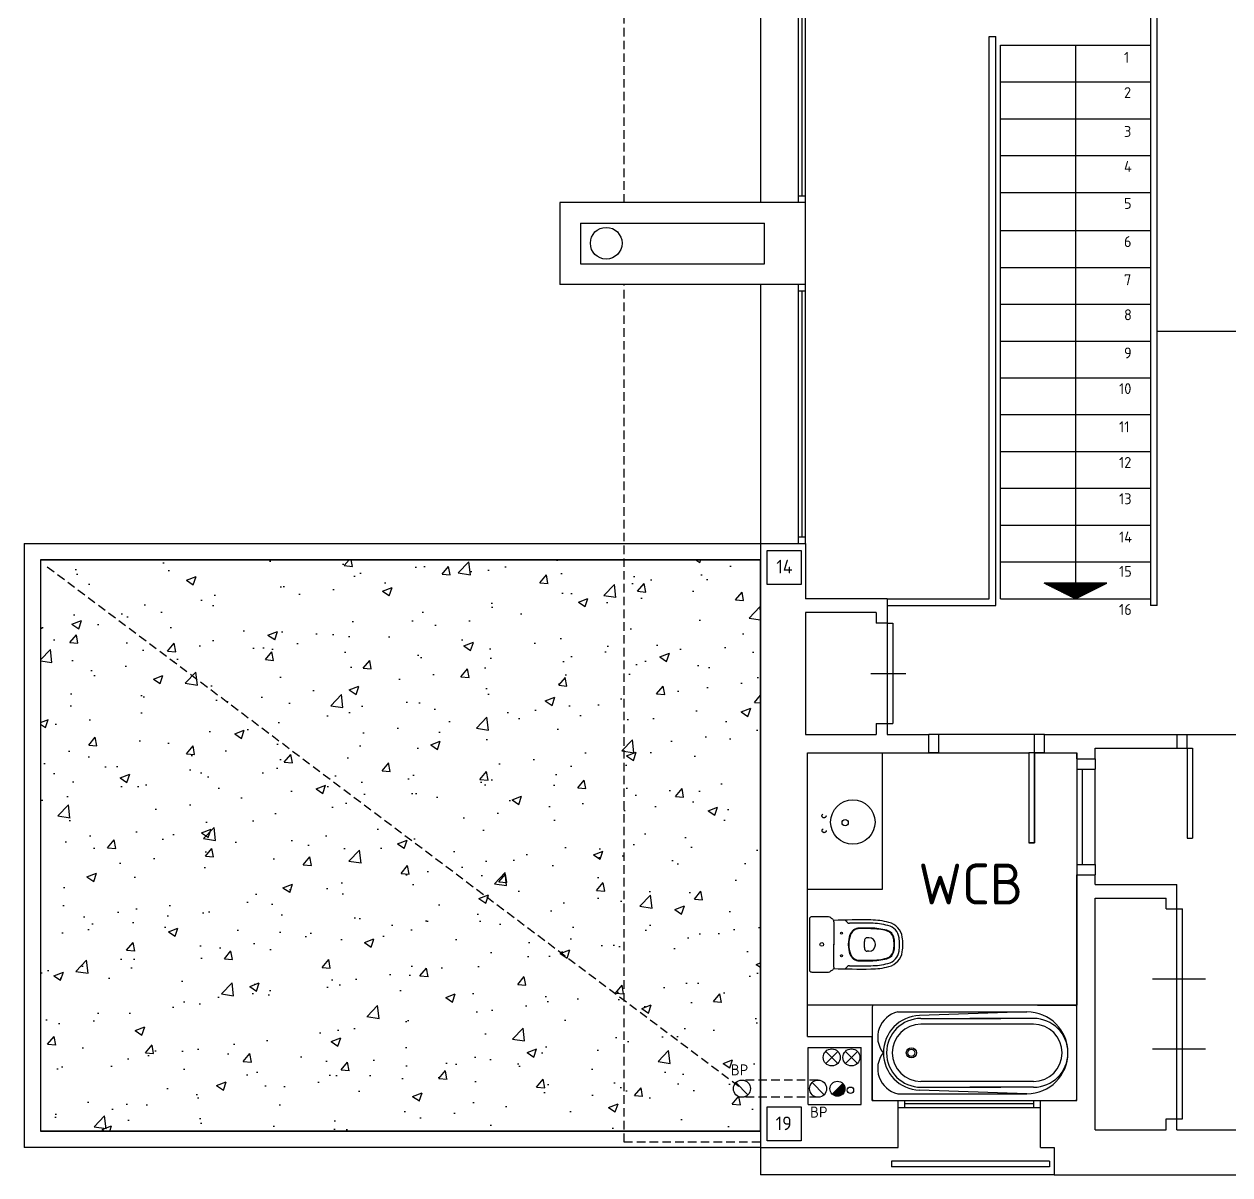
# Model space of a CAD drawing. Extents: x 37594 to 44658, y -15488 to -11373.
# Drawn here: x 38249 to 39133, y -15440 to -14596 of the extents above; entities that cross this region are included whole.
import ezdxf

# ---------------------------------------------------------------- set-up
doc = ezdxf.new("R2010")
doc.units = 0
doc.header["$LTSCALE"] = 25
doc.header["$MEASUREMENT"] = 0
doc.linetypes.add('RAYITAS', pattern=[0.375, 0.25, -0.125])
for name, color, linetype in [('CARASFIJAS', 3, 'CONTINUOUS'), ('CARPINTERIA', 5, 'CONTINUOUS'), ('CUBIERTA', 4, 'CONTINUOUS'), ('MUROS', 1, 'CONTINUOUS'), ('PAVIMENTOS', 4, 'CONTINUOUS'), ('PILARES', 2, 'CONTINUOUS'), ('PLANTA', 7, 'CONTINUOUS'), ('TEXTO', 10, 'CONTINUOUS'), ('TEXTOS', 10, 'CONTINUOUS'), ('TEXTOSPIL', 7, 'CONTINUOUS')]:
    doc.layers.add(name, color=color, linetype=linetype)
doc.styles.add('DIN', font='DIN')
doc.styles.add('FUTURA', font='din.shx', dxfattribs={"height": 30})

msp = doc.modelspace()

# ---------------------------------------------------------------- hatches: boundary and pattern name
at = {"layer": 'CUBIERTA'}
h = msp.add_hatch(dxfattribs=at)
h.set_pattern_fill('AR-CONC', color=256, scale=10, style=0)
h.set_pattern_definition([(50, (5614.305, 5199.48), (71.72602, -6.27521), [7.5, -82.5]), (355, (5614.305, 5199.48), (-13.87513, 75.21921), [6, -66]), (100.4514, (5620.28, 5198.96), (57.85094, 68.94395), [6.37402, -70.11421]), (46.1842, (5614.305, 5219.48), (106.7241, -16.5519), [11.25, -123.75]), (96.6356, (5623.2, 5218.1), (93.46627, 97.4118), [9.56103, -105.1713]), (351.1842, (5614.3, 5219.48), (93.4662, 97.41186), [9, -99]), (21, (5624.305, 5214.48), (59.690705, -40.26189), [7.5, -82.5]), (326, (5624.305, 5214.48), (24.33153, 72.515), [6, -66]), (71.4514, (5629.28, 5211.124), (84.02226, 32.25305), [6.37402, -70.11421]), (37.5, (5614.305, 5199.48), (1.215986, 33.289385), [0, -65.2, 0, -67, 0, -66.25]), (7.5, (5614.305, 5199.48), (26.306954, 39.44117), [0, -38.2, 0, -63.7, 0, -25.25]), (327.5, (5592.005, 5199.48), (53.382244, -2.255487), [0, -25, 0, -78, 0, -103.5]), (317.5, (5582.005, 5199.48), (58.318617, 10.0105), [0, -32.5, 0, -51.8, 0, -73.5])])
h.paths.add_polyline_path([(38789.19, -14989.21), (38261.19, -14989.21), (38261.19, -15408.2), (38789.19, -15408.2)])
at = {"layer": 'PLANTA'}
h = msp.add_hatch(dxfattribs=at)
h.set_pattern_fill('ANSI31', color=256, angle=1350, style=0)
h.set_pattern_definition([(315, (40651.10085, 3103.19075), (0.08838834765, 0.08838834765), [])])
h.paths.add_polyline_path([(39043.19, -15006.23), (38997.19, -15006.23), (39020.19, -15017.7)])

# ---------------------------------------------------------------- linework, layer by layer
at = {"layer": 'CARASFIJAS'}
for p, q in [((38794.19, -15007.21), (38794.19, -14982.21)), ((38794.19, -14982.21), (38819.19, -14982.21)), ((38794.19, -15415.2), (38794.19, -15390.2)), ((38819.19, -15415.2), (38794.19, -15415.2))]:
    msp.add_line(p, q, dxfattribs=at)
at = {"layer": 'CARPINTERIA'}
for p, q in [((38817.19, -14727.2), (38817.19, -14467.2)), ((38822.19, -14727.2), (38822.19, -14467.2)), ((38819.69, -14722.2), (38819.69, -14472.2)), ((38817.19, -14722.2), (38822.19, -14722.2)), ((38817.19, -14977.21), (38817.19, -14787.2)), ((38822.19, -14792.2), (38817.19, -14792.2)), ((38819.69, -14972.21), (38819.69, -14792.2)), ((38822.19, -14977.21), (38822.19, -14787.2)), ((38817.19, -14972.21), (38822.19, -14972.21)), ((38882.19, -15035.7), (38882.19, -15109.2)), ((38882.19, -15035.7), (38886.19, -15035.7)), ((38886.19, -15035.7), (38886.19, -15109.2)), ((38870.24, -15072.45), (38895.86, -15072.45)), ((38882.19, -15109.2), (38886.19, -15109.2)), ((38920.13, -15117.2), (38912.63, -15117.2)), ((38920.13, -15130.7), (38920.13, -15117.2)), ((38990.13, -15130.7), (38990.13, -15117.2)), ((38997.63, -15117.2), (38990.13, -15117.2)), ((39094.69, -15117.2), (39102.19, -15117.2)), ((39102.19, -15127.2), (39102.19, -15117.2)), ((39094.69, -15127.2), (39102.19, -15127.2)), ((39102.19, -15127.2), (39106.19, -15127.2)), ((39102.19, -15127.2), (39102.19, -15193.2)), ((39106.19, -15127.2), (39106.19, -15193.2)), ((38920.13, -15130.7), (38912.63, -15130.7)), ((38990.13, -15130.7), (38986.13, -15130.7)), ((38986.13, -15130.7), (38986.13, -15196.7)), ((38997.63, -15130.7), (38990.13, -15130.7)), ((38990.13, -15130.7), (38990.13, -15196.7)), ((39021.19, -15135.08), (39021.19, -15142.58)), ((39034.69, -15135.08), (39034.69, -15142.58)), ((39021.19, -15142.58), (39034.69, -15142.58)), ((39021.19, -15142.58), (39021.19, -15212.58)), ((39025.19, -15142.58), (39025.19, -15212.58)), ((38990.13, -15196.7), (38986.13, -15196.7)), ((39102.19, -15193.2), (39106.19, -15193.2)), ((39021.19, -15212.58), (39034.69, -15212.58)), ((39021.19, -15212.58), (39021.19, -15220.08)), ((39034.69, -15212.58), (39034.69, -15220.08)), ((39094.69, -15399.2), (39094.69, -15245.2)), ((39094.69, -15245.2), (39098.69, -15245.2)), ((39098.69, -15399.2), (39098.69, -15245.2)), ((39076.79, -15296.54), (39115.63, -15296.54)), ((39076.79, -15347.87), (39115.63, -15347.87)), ((38890.19, -15385.7), (38994.69, -15385.7)), ((38895.19, -15390.7), (38895.19, -15385.7)), ((38989.69, -15390.7), (38989.69, -15385.7)), ((38890.19, -15390.7), (38994.69, -15390.7)), ((38989.69, -15388.2), (38895.19, -15388.2)), ((39094.69, -15399.2), (39098.69, -15399.2))]:
    msp.add_line(p, q, dxfattribs=at)
at = {"layer": 'CUBIERTA'}
msp.add_lwpolyline([(38789.19, -14989.21), (38261.19, -14989.21), (38261.19, -15408.2), (38789.19, -15408.2), (38789.19, -14989.21)], dxfattribs=at)
at = {"layer": 'MUROS'}
for p, q in [((38642.19, -14727.2), (38642.19, -14787.2)), ((38822.19, -14727.2), (38642.19, -14727.2)), ((38822.19, -14787.2), (38822.19, -14727.2)), ((38657.19, -14742.2), (38792.19, -14742.2)), ((38657.19, -14742.2), (38657.19, -14772.2)), ((38792.19, -14772.2), (38792.19, -14742.2)), ((38657.19, -14772.2), (38792.19, -14772.2)), ((38822.19, -14787.2), (38642.19, -14787.2)), ((38789.19, -14977.21), (38822.19, -14977.21)), ((38789.19, -14977.21), (38789.19, -15420.2)), ((38822.19, -14977.21), (38822.19, -15017.7)), ((38882.19, -15017.7), (38822.19, -15017.7)), ((38882.19, -15017.7), (38882.19, -15027.7)), ((38822.19, -15027.7), (38822.19, -15117.2)), ((38874.19, -15027.7), (38822.19, -15027.7)), ((38874.19, -15027.7), (38874.19, -15035.7)), ((38882.19, -15027.7), (38882.19, -15035.7)), ((38882.19, -15035.7), (38874.19, -15035.7)), ((38874.19, -15109.2), (38882.19, -15109.2)), ((38874.19, -15109.2), (38874.19, -15117.2)), ((38882.19, -15109.2), (38882.19, -15117.2)), ((38822.19, -15117.2), (38874.19, -15117.2)), ((38882.19, -15117.2), (38912.63, -15117.2)), ((38912.63, -15130.7), (38912.63, -15117.2)), ((38997.63, -15117.2), (39094.69, -15117.2)), ((38997.63, -15130.7), (38997.63, -15117.2)), ((39094.69, -15117.2), (39094.69, -15127.2)), ((39034.69, -15135.08), (39034.69, -15127.2)), ((39034.69, -15127.2), (39094.69, -15127.2)), ((38823.69, -15338.7), (38823.69, -15130.7)), ((38823.69, -15130.7), (38912.63, -15130.7)), ((38997.63, -15130.7), (39021.19, -15130.7)), ((39021.19, -15135.08), (39021.19, -15130.7)), ((39021.19, -15135.08), (39034.69, -15135.08)), ((39021.19, -15220.08), (39034.69, -15220.08)), ((39021.19, -15385.7), (39021.19, -15220.08)), ((39034.69, -15227.2), (39034.69, -15220.08)), ((39034.69, -15227.2), (39094.69, -15227.2)), ((39094.69, -15237.2), (39094.69, -15227.2)), ((39034.69, -15237.2), (39086.69, -15237.2)), ((39034.69, -15407.2), (39034.69, -15237.2)), ((39086.69, -15245.2), (39086.69, -15237.2)), ((39086.69, -15245.2), (39094.69, -15245.2)), ((39094.69, -15245.2), (39094.69, -15237.2)), ((38823.69, -15338.7), (38871.19, -15338.7)), ((38871.19, -15385.7), (38871.19, -15338.7)), ((38824.19, -15388.7), (38824.19, -15346.7)), ((38824.19, -15346.7), (38863.19, -15346.7)), ((38863.19, -15388.7), (38863.19, -15346.7)), ((38871.19, -15385.7), (38890.19, -15385.7)), ((38890.19, -15420.2), (38890.19, -15385.7)), ((38994.69, -15385.7), (39021.19, -15385.7)), ((38994.69, -15420.2), (38994.69, -15385.7)), ((38824.19, -15388.7), (38863.19, -15388.7)), ((39086.69, -15399.2), (39094.69, -15399.2)), ((39086.69, -15407.2), (39086.69, -15399.2)), ((39094.69, -15407.2), (39094.69, -15399.2)), ((39034.69, -15407.2), (39086.69, -15407.2)), ((39094.69, -15407.2), (39479.19, -15407.2)), ((38789.19, -15420.2), (38890.19, -15420.2)), ((38994.69, -15420.2), (39004.69, -15420.2)), ((39004.69, -15420.2), (39004.69, -15440.2)), ((39004.69, -15440.2), (39479.19, -15440.2))]:
    msp.add_line(p, q, dxfattribs=at)
at = {"layer": 'PAVIMENTOS', "color": 1}
msp.add_lwpolyline([(38878.69, -15130.7), (38986.13, -15130.7), (38986.13, -15196.7), (38990.13, -15196.7), (38990.13, -15130.7), (39021.19, -15130.7), (39021.19, -15315.7), (38823.69, -15315.7), (38823.69, -15230.7), (38878.69, -15230.7)], close=True, dxfattribs=at)
at = {"layer": 'PILARES'}
for points in [[(38794.19, -14982.21), (38819.19, -14982.21), (38819.19, -15007.21), (38794.19, -15007.21)], [(38794.19, -15390.2), (38819.19, -15390.2), (38819.19, -15415.2), (38794.19, -15415.2)]]:
    msp.add_lwpolyline(points, close=True, dxfattribs=at)
at = {"layer": 'PLANTA', "linetype": 'RAYITAS'}
for p, q in [((38689.19, -14727.2), (38689.19, -13996.2)), ((38689.19, -15416.2), (38689.19, -14787.2)), ((38266.19, -14994.21), (38775.65, -15376.97)), ((38831.49, -15370.72), (38775.65, -15370.72)), ((38831.49, -15383.22), (38775.65, -15383.22)), ((38789.19, -15416.2), (38689.19, -15416.2))]:
    msp.add_line(p, q, dxfattribs=at)
at = {"layer": 'PLANTA'}
for p, q in [((39075.19, -14327.2), (39075.19, -15022.7)), ((39080.19, -15022.7), (39080.19, -14327.2)), ((38789.19, -14467.2), (38789.19, -14727.2)), ((38956.91, -14605.41), (38961.91, -14605.41)), ((38956.91, -15017.7), (38956.91, -14605.41)), ((38961.91, -15022.7), (38961.91, -14605.41)), ((38965.19, -15017.7), (38965.19, -14611.7)), ((38965.19, -14611.7), (39075.19, -14611.7)), ((39020.19, -14611.7), (39020.19, -15017.7)), ((38965.19, -14638.7), (39075.19, -14638.7)), ((38965.19, -14665.7), (39075.19, -14665.7)), ((38965.19, -14692.7), (39075.19, -14692.7)), ((38965.19, -14719.7), (39075.19, -14719.7)), ((38965.19, -14747.7), (39075.19, -14747.7)), ((38965.19, -14774.7), (39075.19, -14774.7)), ((38789.19, -14787.2), (38789.19, -14977.21)), ((38965.19, -14801.7), (39075.19, -14801.7)), ((38965.19, -14828.7), (39075.19, -14828.7)), ((39185.19, -14821.7), (39080.19, -14821.7)), ((38965.19, -14855.7), (39075.19, -14855.7)), ((38965.19, -14882.7), (39075.19, -14882.7)), ((38965.19, -14909.7), (39075.19, -14909.7)), ((38965.19, -14936.7), (39075.19, -14936.7)), ((38965.19, -14963.7), (39075.19, -14963.7)), ((38249.19, -14977.21), (38789.19, -14977.21)), ((38249.19, -14977.21), (38249.19, -15420.2)), ((38261.19, -14989.21), (38789.19, -14989.21)), ((38261.19, -14989.21), (38261.19, -15408.2)), ((38965.19, -14990.7), (39075.19, -14990.7)), ((39043.19, -15006.23), (38997.19, -15006.23)), ((39020.19, -15017.7), (38997.19, -15006.23)), ((39020.19, -15017.7), (39043.19, -15006.23)), ((38882.19, -15017.7), (38956.91, -15017.7)), ((38882.19, -15022.7), (38961.91, -15022.7)), ((38965.19, -15017.7), (39075.19, -15017.7)), ((38975.19, -15017.7), (39065.19, -15017.7)), ((39080.19, -15022.7), (39075.19, -15022.7)), ((38990.13, -15117.2), (38920.13, -15117.2)), ((39102.19, -15117.2), (39172.19, -15117.2)), ((38878.69, -15230.7), (38878.69, -15130.7)), ((39034.69, -15212.58), (39034.69, -15142.58)), ((38823.69, -15230.7), (38878.69, -15230.7)), ((38853.02, -15255.1), (38851.27, -15253.34)), ((38843.12, -15254.58), (38843.12, -15270.98)), ((38843.12, -15271.23), (38843.12, -15270.98)), ((38843.12, -15271.23), (38843.12, -15271.48)), ((38843.12, -15287.88), (38843.12, -15271.48)), ((38868.82, -15266.28), (38867.55, -15266.28)), ((38868.82, -15276.18), (38867.55, -15276.18)), ((38853.02, -15287.37), (38851.27, -15289.12)), ((38872.39, -15315.7), (38823.69, -15315.7)), ((38889.91, -15320.7), (38984.69, -15320.7)), ((38984.69, -15320.7), (38905.84, -15323.23)), ((38906.91, -15325.5), (38965.49, -15325.5)), ((38989.49, -15329.7), (38906.91, -15329.7)), ((38989.49, -15325.5), (38942.69, -15325.5)), ((38837.07, -15349.61), (38845.91, -15358.45)), ((38845.91, -15349.61), (38837.07, -15358.45)), ((38851.51, -15349.61), (38860.35, -15358.45)), ((38860.35, -15349.61), (38851.51, -15358.45)), ((38771.23, -15372.55), (38780.07, -15381.39)), ((38827.07, -15372.55), (38835.91, -15381.39)), ((38841.82, -15380.92), (38849.6, -15373.14)), ((38842.19, -15381.26), (38849.93, -15373.51)), ((38842.59, -15381.56), (38850.24, -15373.91)), ((38843.03, -15381.83), (38850.51, -15374.35)), ((38843.5, -15382.07), (38850.74, -15374.82)), ((38844.01, -15382.26), (38850.94, -15375.33)), ((38844.57, -15382.41), (38851.09, -15375.89)), ((38845.18, -15382.5), (38851.18, -15376.5)), ((38845.87, -15382.53), (38851.21, -15377.19)), ((38846.65, -15382.45), (38851.13, -15377.98)), ((38984.69, -15380.7), (38905.84, -15378.18)), ((38989.49, -15371.7), (38906.91, -15371.7)), ((38906.91, -15375.9), (38965.49, -15375.9)), ((38989.49, -15375.9), (38942.69, -15375.9)), ((38847.62, -15382.19), (38850.86, -15378.95)), ((38889.91, -15380.7), (38984.69, -15380.7)), ((38789.19, -15408.2), (38261.19, -15408.2)), ((38789.19, -15420.2), (38249.19, -15420.2)), ((38789.19, -15420.2), (38789.19, -15440.2)), ((39001.09, -15430.2), (38885.38, -15430.2)), ((38885.38, -15430.2), (38885.38, -15434.2)), ((39001.09, -15430.2), (39001.09, -15434.2)), ((39001.09, -15434.2), (38885.38, -15434.2)), ((39004.69, -15440.2), (38789.19, -15440.2))]:
    msp.add_line(p, q, dxfattribs=at)
at = {"layer": 'PLANTA', "color": 1}
msp.add_line((38992.49, -15315.7), (39021.19, -15315.7), dxfattribs=at)
at = {"layer": 'PLANTA'}
msp.add_lwpolyline([(38870.23, -15253.25, 0.012417), (38842.92, -15253.59, 0.223559), (38841.32, -15252.18, -0.171147), (38840.78, -15251.8, 0.244989), (38839.22, -15250.98), (38826.95, -15250.98, 0.272552), (38825.2, -15252.01, 0.108584), (38825.12, -15252.35), (38825.12, -15270.98), (38825.12, -15271.23), (38825.12, -15271.48), (38825.12, -15290.12, 0.108584), (38825.2, -15290.45, 0.272552), (38826.95, -15291.48), (38839.22, -15291.48, 0.244989), (38840.78, -15290.67, -0.171147), (38841.32, -15290.28, 0.223559), (38842.92, -15288.88, 0.012417), (38870.23, -15289.22, 0.060418), (38883.36, -15287.46, 0.299274), (38893.23, -15276.54, 0.038487), (38893.62, -15271.48, 0.001894), (38893.62, -15271.23, 0.001894), (38893.62, -15270.98, 0.038487), (38893.23, -15265.93, 0.299274), (38883.36, -15255.01, 0.060418)], format="xyb", close=True, dxfattribs=at)
for points in [[(38843.12, -15254.58, 0.102359), (38842.92, -15253.59)], [(38843.12, -15287.88, -0.102359), (38842.92, -15288.88)]]:
    msp.add_lwpolyline(points, format="xyb", dxfattribs=at)
at = {"layer": 'PLANTA', "color": 1}
msp.add_lwpolyline([(39019.99, -15315.7), (38872.39, -15315.7, 0.414214), (38871.19, -15316.9), (38871.19, -15384.5, 0.414214), (38872.39, -15385.7), (39019.99, -15385.7, 0.414214), (39021.19, -15384.5), (39021.19, -15316.9, 0.414214)], format="xyb", close=True, dxfattribs=at)
at = {"layer": 'PLANTA'}
for centre, radius in [((38676.07, -14756.96), 11.61), ((38856.96, -15181.45), 16.28), ((38851.36, -15181.84), 2.3), ((38848.72, -15262.98), 0.75), ((38834.15, -15271.23), 1.35), ((38834.15, -15271.23), 1.35), ((38848.72, -15279.48), 0.75), ((38841.49, -15354.03), 6.25), ((38855.93, -15354.03), 6.25), ((38899.91, -15350.7), 3.75), ((38899.91, -15350.7), 2.6), ((38775.65, -15376.97), 6.25), ((38831.49, -15376.97), 6.25), ((38845.71, -15377.03), 5.5), ((38855.22, -15378.11), 2.32)]:
    msp.add_circle(centre, radius, dxfattribs=at)
at = {"layer": 'PLANTA', "linetype": 'RAYITAS'}
for centre in [(38835.8, -15176.9), (38835.94, -15187.75)]:
    msp.add_circle(centre, 1.5, dxfattribs=at)
at = {"layer": 'PLANTA'}
for centre, radius, start, end in [((38854.44, -15253.68), 2, 225, 270.93637), ((38863.42, -15803.21), 547.6, 89.29054, 90.93637), ((38861.88, -15266.71), 7.5, 90.1648, 160.01601), ((38861.88, -15266.71), 7.1, 90.1648, 160.01601), ((38863.42, -15803.21), 544, 89.29054, 90.1648), ((38863.42, -15803.21), 543.6, 89.29054, 90.1648), ((38869.55, -15308.25), 48.6, 75.46051, 89.29054), ((38869.55, -15308.25), 49, 75.46051, 89.29054), ((38869.55, -15308.25), 52.6, 75.46051, 89.29054), ((38879.99, -15267.98), 7, 8.81618, 75.46052), ((38879.99, -15267.98), 7.4, 8.81618, 75.46052), ((38879.99, -15267.98), 11, 8.81618, 75.46052), ((38873.62, -15270.98), 20, 160.01601, 180), ((38873.62, -15270.98), 20, 180, 180.71622), ((38873.62, -15271.48), 20, 179.28378, 180), ((38873.62, -15271.48), 20, 180, 199.98399), ((38873.62, -15270.98), 19.6, 160.01601, 180), ((38873.62, -15270.98), 19.6, 180, 180.73083), ((38873.62, -15271.48), 19.6, 179.26917, 180), ((38873.62, -15271.48), 19.6, 180, 199.98399), ((38883.32, -15270.98), 18, 170.28485, 180), ((38883.32, -15270.98), 18, 180, 180.7958), ((38883.32, -15271.48), 18, 179.2042, 180), ((38883.32, -15271.48), 18, 180, 189.71515), ((38867.55, -15268.28), 2, 90, 170.28485), ((38868.82, -15270.98), 4.7, 0, 90), ((38868.82, -15271.48), 4.7, 270, 0), ((38868.82, -15270.98), 4.7, 356.95091, 360), ((38868.82, -15271.48), 4.7, 0, 3.04909), ((38860.62, -15270.98), 26.6, 0, 8.81618), ((38860.62, -15271.48), 26.6, 351.18382, 0), ((38860.62, -15270.98), 26.6, 359.4615, 360), ((38860.62, -15271.48), 26.6, 0, 0.5385), ((38860.62, -15270.98), 27, 0, 8.81618), ((38860.62, -15271.48), 27, 351.18382, 0), ((38860.62, -15270.98), 27, 359.46948, 360), ((38860.62, -15271.48), 27, 0, 0.53052), ((38860.62, -15270.98), 30.6, 0, 8.81618), ((38860.62, -15271.48), 30.6, 351.18382, 0), ((38860.62, -15270.98), 30.6, 359.53189, 360), ((38860.62, -15271.48), 30.6, 0, 0.46811), ((38861.88, -15275.76), 7.5, 199.98399, 269.8352), ((38861.88, -15275.76), 7.1, 199.98399, 269.8352), ((38867.55, -15274.18), 2, 189.71515, 270), ((38879.99, -15274.49), 7, 284.53948, 351.18382), ((38879.99, -15274.49), 7.4, 284.53948, 351.18382), ((38879.99, -15274.49), 11, 284.53948, 351.18382), ((38854.44, -15288.78), 2, 89.06363, 135), ((38863.42, -14739.26), 547.6, 269.06363, 270.70946), ((38863.42, -14739.26), 543.6, 269.8352, 270.70946), ((38863.42, -14739.26), 544, 269.8352, 270.70946), ((38869.55, -15234.22), 48.6, 270.70946, 284.53949), ((38869.55, -15234.22), 49, 270.70946, 284.53949), ((38869.55, -15234.22), 52.6, 270.70946, 284.53949), ((38894.01, -15339.09), 18.83, 102.57057, 218.09854), ((38906.91, -15350.7), 27.5, 92.21854, 180), ((38984.69, -15350.7), 30, 0, 90), ((38906.91, -15350.7), 25.2, 90, 180), ((38906.91, -15350.7), 21, 90, 180), ((38989.49, -15350.7), 25.2, 0, 90), ((38989.49, -15350.7), 21, 0, 90), ((38894.01, -15362.32), 18.83, 141.90146, 257.42943), ((38906.91, -15350.7), 27.5, 180, 267.78146), ((38906.91, -15350.7), 25.2, 180, 270), ((38906.91, -15350.7), 21, 180, 270), ((38984.69, -15350.7), 30, 270, 360), ((38989.49, -15350.7), 21, 270, 360), ((38989.49, -15350.7), 25.2, 270, 360)]:
    msp.add_arc(centre, radius, start, end, dxfattribs=at)

# ---------------------------------------------------------------- texts
at = {"layer": 'PLANTA', "style": 'DIN'}
for s, p in [('1', (39055.84, -14624.65)), ('2', (39055.84, -14650.56)), ('3', (39055.84, -14679.02)), ('4', (39055.84, -14704.7)), ('5', (39055.84, -14731.78)), ('6', (39055.84, -14759.78)), ('7', (39055.84, -14787.78)), ('8', (39055.84, -14813.46)), ('9', (39055.84, -14841.46)), ('10', (39052.2, -14867.61)), ('11', (39052.2, -14895.61)), ('12', (39052.2, -14921.75)), ('13', (39052.2, -14948.39)), ('14', (39052.2, -14976.39)), ('15', (39052.2, -15001.58)), ('16', (39052.2, -15029.58))]:
    msp.add_text(s, height=8, dxfattribs=at).set_placement(p)
at = {"layer": 'TEXTO', "color": 0, "style": 'FUTURA'}
msp.add_text('WCB', height=30, dxfattribs=at).set_placement((38905.07, -15241.87))
at = {"layer": 'TEXTOS', "style": 'DIN'}
for p in [(38767.51, -15367.19), (38825.63, -15398.16)]:
    msp.add_text('BP', height=8, dxfattribs=at).set_placement(p)
at = {"layer": 'TEXTOSPIL', "style": 'DIN'}
for s, p in [('14', (38800.86, -14999.14)), ('19', (38800.37, -15407.42))]:
    msp.add_text(s, height=10, dxfattribs=at).set_placement(p)

doc.saveas('drawing.dxf')
